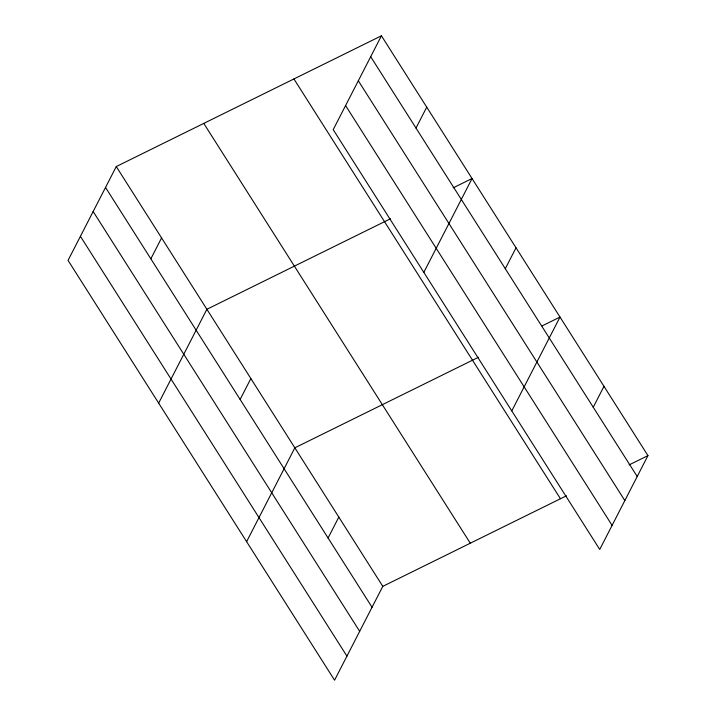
<?xml version="1.0" encoding="UTF-8"?>
<svg xmlns="http://www.w3.org/2000/svg" width="716" height="716" viewBox="0 0 716 716"><rect width="100%" height="100%" fill="white"/><g stroke="black" fill="none" stroke-linecap="round" stroke-linejoin="round"><path stroke-width="1.07" d="M381.431 35.8L333.209 129.641L599.731 549.449L647.953 455.609L381.431 35.8L116.269 166.551L68.047 260.391L334.569 680.2L382.791 586.359L566.419 495.812M150.843 258.825L161.583 237.918M158.666 403.126L206.888 309.285L390.515 218.738M240.129 399.456L250.869 378.558M415.996 128.066L426.736 107.167M246.617 541.663L294.84 447.822L478.467 357.275M423.827 272.375L472.05 178.535L453.156 187.852M328.08 537.993L338.82 517.095M505.281 268.706L516.021 247.808M511.779 410.912L560.002 317.072L542.102 325.896M593.233 407.243L603.982 386.345M629.06 464.926L647.953 455.609M370.691 56.698L637.213 476.507M358.322 80.774L624.844 500.582M345.577 105.565L612.099 525.383M293.927 78.948L560.449 498.757M203.774 123.403L470.296 543.211M116.269 166.551L382.791 586.359M105.529 187.449L372.051 607.266M93.161 211.524L359.683 631.333M80.416 236.325L346.938 656.133"/></g></svg>
